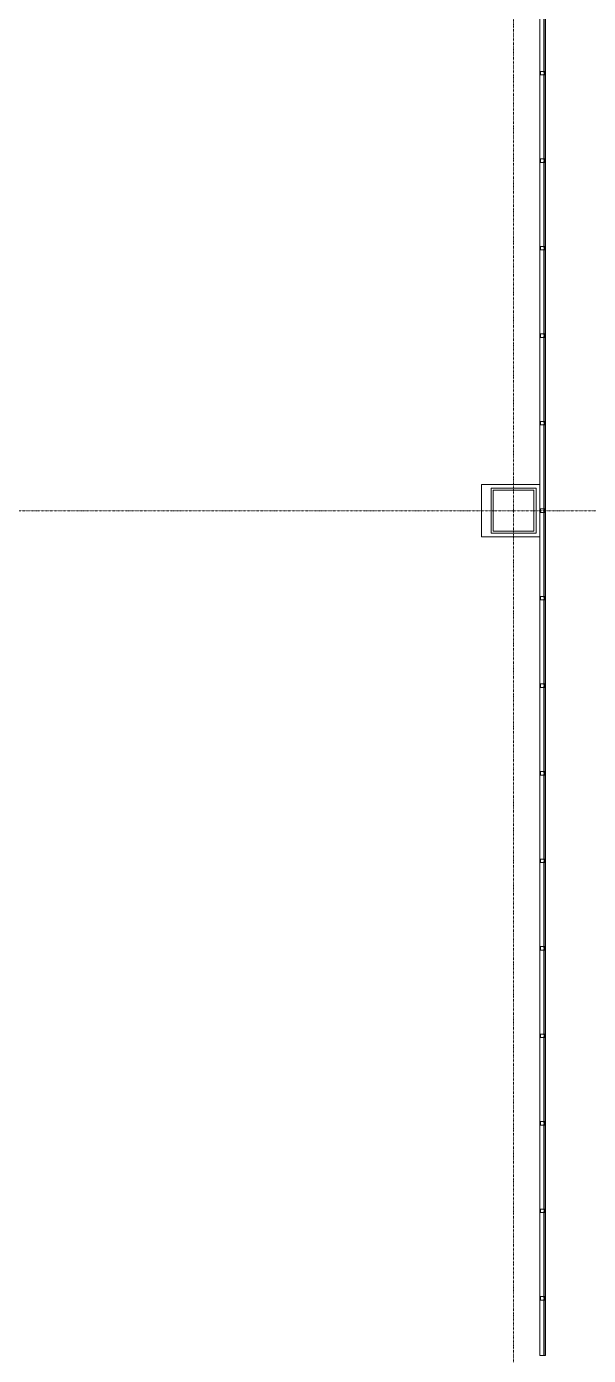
# Model space of a CAD drawing. Extents: x -122301 to 290600, y -29000 to 395522.
# Drawn here: x 253245 to 262884, y 30520 to 53300 of the extents above; entities that cross this region are included whole.
import ezdxf

# ---------------------------------------------------------------- set-up
doc = ezdxf.new("R2010")
doc.units = 0
doc.header["$LTSCALE"] = 10
doc.linetypes.add('H12PL2$0$JJP_三點線', pattern=[0.9, 0.3, -0.15, 0, -0.15, 0, -0.15, 0, -0.15])
doc.linetypes.add('H12PL2$0$TAI_虛線', pattern=[5.644, 2.822, -2.822])
for name, color, linetype in [('H12PL2$0$A-WALL-IN', 252, 'Continuous'), ('H12PL2$0$A-WINDOW', 252, 'Continuous'), ('H12PL2$0$S-COL', 252, 'Continuous'), ('H12PL2$0$S-GRID', 252, 'Continuous')]:
    doc.layers.add(name, color=color, linetype=linetype)

# ---------------------------------------------------------------- blocks, each defined once
blk = doc.blocks.new('H12PL2')
at = {"layer": 'H12PL2$0$A-WALL-IN', "lineweight": 0, "flags": 128}
for points in [[(261050, 45450), (261215, 45450)], [(261050, 45450), (261050, 44550)], [(261985, 45450), (261215, 45450)], [(261215, 44615), (261215, 45385)], [(261215, 45385), (261985, 45385)], [(261215, 45385), (261250, 45385)], [(261215, 45385), (261215, 44615)], [(261950, 45385), (261250, 45385)], [(261985, 45385), (261950, 45385)], [(262050, 45450), (261985, 45450)], [(261985, 45385), (261985, 44615)], [(261985, 44650), (261985, 45385)], [(262050, 44615), (262050, 45450)], [(261985, 44615), (261985, 44650)], [(261050, 44550), (261215, 44550)], [(261985, 44615), (261215, 44615)], [(261215, 44615), (261250, 44615)], [(261215, 44550), (262050, 44550)], [(261250, 44615), (261985, 44615)], [(262050, 44550), (262050, 44615)]]:
    blk.add_lwpolyline(points, dxfattribs=at)
at = {"layer": 'H12PL2$0$A-WINDOW', "lineweight": 0}
for p, q in [((262060, 52530), (262060, 52470)), ((262130, 52530), (262060, 52530)), ((262130, 52470), (262060, 52470)), ((262130, 52530), (262130, 52470)), ((262060, 51030), (262060, 50970)), ((262130, 51030), (262060, 51030)), ((262130, 51030), (262130, 50970)), ((262130, 50970), (262060, 50970)), ((262060, 49530), (262060, 49470)), ((262130, 49530), (262060, 49530)), ((262130, 49470), (262060, 49470)), ((262130, 49530), (262130, 49470)), ((262060, 48030), (262060, 47970)), ((262130, 48030), (262060, 48030)), ((262130, 47970), (262060, 47970)), ((262130, 48030), (262130, 47970)), ((262060, 46530), (262060, 46470)), ((262130, 46530), (262060, 46530)), ((262130, 46530), (262130, 46470)), ((262130, 46470), (262060, 46470)), ((262060, 45030), (262060, 44970)), ((262130, 45030), (262060, 45030)), ((262130, 44970), (262060, 44970)), ((262130, 45030), (262130, 44970)), ((262060, 43530), (262060, 43470)), ((262130, 43530), (262060, 43530)), ((262130, 43530), (262130, 43470)), ((262130, 43470), (262060, 43470)), ((262060, 42030), (262060, 41970)), ((262130, 42030), (262060, 42030)), ((262130, 41970), (262060, 41970)), ((262130, 42030), (262130, 41970)), ((262060, 40530), (262060, 40470)), ((262130, 40530), (262060, 40530)), ((262130, 40470), (262060, 40470)), ((262130, 40530), (262130, 40470)), ((262060, 39030), (262060, 38970)), ((262130, 39030), (262060, 39030)), ((262130, 38970), (262060, 38970)), ((262130, 39030), (262130, 38970)), ((262060, 37530), (262060, 37470)), ((262130, 37530), (262060, 37530)), ((262130, 37470), (262060, 37470)), ((262130, 37530), (262130, 37470)), ((262060, 36030), (262060, 35970)), ((262130, 36030), (262060, 36030)), ((262130, 36030), (262130, 35970)), ((262130, 35970), (262060, 35970)), ((262060, 34530), (262060, 34470)), ((262130, 34530), (262060, 34530)), ((262130, 34470), (262060, 34470)), ((262130, 34530), (262130, 34470)), ((262060, 33030), (262060, 32970)), ((262130, 33030), (262060, 33030)), ((262130, 32970), (262060, 32970)), ((262130, 33030), (262130, 32970)), ((262060, 31530), (262060, 31470)), ((262130, 31530), (262060, 31530)), ((262130, 31470), (262060, 31470)), ((262130, 31530), (262130, 31470))]:
    blk.add_line(p, q, dxfattribs=at)
at = {"layer": 'H12PL2$0$A-WINDOW', "linetype": 'H12PL2$0$TAI_虛線', "lineweight": 0, "flags": 128}
for points in [[(262050, 30520), (262050, 31500), (262050, 33000), (262050, 34500), (262050, 36000), (262050, 37500), (262050, 39000), (262050, 40500), (262050, 42000), (262050, 43500), (262050, 45000), (262050, 46500), (262050, 48000), (262050, 49500), (262050, 51000), (262050, 52500), (262050, 54000), (262050, 55500), (262050, 57000), (262050, 58500), (262050, 60000), (262050, 61500), (262050, 63000), (262050, 64500), (262050, 66000), (262050, 67500), (262050, 69000), (262050, 70500), (262050, 72000), (262050, 73500), (262050, 75000), (262050, 76500), (262050, 78000), (262050, 79500), (262050, 81000), (262050, 82500), (262050, 84000), (262050, 85500), (262050, 87000), (262050, 88500), (262050, 90000), (262050, 90450)], [(262150, 30520), (262150, 31500), (262150, 33000), (262150, 34500), (262150, 36000), (262150, 37500), (262150, 39000), (262150, 40500), (262150, 42000), (262150, 43500), (262150, 45000), (262150, 46500), (262150, 48000), (262150, 49500), (262150, 51000), (262150, 52500), (262150, 54000), (262150, 55500), (262150, 57000), (262150, 58500), (262150, 60000), (262150, 61500), (262150, 63000), (262150, 64500), (262150, 66000), (262150, 67500), (262150, 69000), (262150, 70500), (262150, 72000), (262150, 73500), (262150, 75000), (262150, 76500), (262150, 78000), (262150, 79500), (262150, 81000), (262150, 82500), (262150, 84000), (262150, 85500), (262150, 87000), (262150, 88500), (262150, 90000), (262150, 90550)], [(262050, 30520), (262150, 30520)]]:
    blk.add_lwpolyline(points, dxfattribs=at)
at = {"layer": 'H12PL2$0$A-WINDOW', "lineweight": 0, "flags": 128}
for points in [[(262050, 54000), (262050, 52500), (262050, 51000), (262050, 49500), (262050, 48000), (262050, 46500), (262050, 45000), (262050, 43500), (262050, 42000), (262050, 40500), (262050, 39000), (262050, 37500), (262050, 36000), (262050, 34500), (262050, 33000), (262050, 31500), (262050, 30520)], [(262140, 30520), (262140, 31500), (262140, 33000), (262140, 34500), (262140, 36000), (262140, 37500), (262140, 39000), (262140, 40500), (262140, 42000), (262140, 43500), (262140, 45000), (262140, 46500), (262140, 48000), (262140, 49500), (262140, 51000), (262140, 52500), (262140, 54000)], [(262150, 54000), (262150, 52500), (262150, 51000), (262150, 49500), (262150, 48000), (262150, 46500), (262150, 45000), (262150, 43500), (262150, 42000), (262150, 40500), (262150, 39000), (262150, 37500), (262150, 36000), (262150, 34500), (262150, 33000), (262150, 31500), (262150, 30520)], [(262120, 52530), (262120, 53970)], [(262120, 51030), (262120, 52470)], [(262120, 49530), (262120, 50970)], [(262120, 48030), (262120, 49470)], [(262120, 46530), (262120, 47970)], [(262120, 45030), (262120, 46470)], [(262120, 43530), (262120, 44970)], [(262120, 42030), (262120, 43470)], [(262120, 40530), (262120, 41970)], [(262120, 39030), (262120, 40470)], [(262120, 37530), (262120, 38970)], [(262120, 36030), (262120, 37470)], [(262120, 34530), (262120, 35970)], [(262120, 33030), (262120, 34470)], [(262120, 31530), (262120, 32970)], [(262120, 30520), (262120, 31470)], [(262120, 30520), (262050, 30520)], [(262120, 30520), (262140, 30520)], [(262150, 30520), (262140, 30520)]]:
    blk.add_lwpolyline(points, dxfattribs=at)
for points in [[(262140, 52510), (262120, 52510), (262120, 53990), (262140, 53990)], [(262140, 51010), (262120, 51010), (262120, 52490), (262140, 52490)], [(262140, 49510), (262120, 49510), (262120, 50990), (262140, 50990)], [(262140, 48010), (262120, 48010), (262120, 49490), (262140, 49490)], [(262140, 46510), (262120, 46510), (262120, 47990), (262140, 47990)], [(262140, 45010), (262120, 45010), (262120, 46490), (262140, 46490)], [(262140, 43510), (262120, 43510), (262120, 44990), (262140, 44990)], [(262140, 42010), (262120, 42010), (262120, 43490), (262140, 43490)], [(262140, 40510), (262120, 40510), (262120, 41990), (262140, 41990)], [(262140, 39010), (262120, 39010), (262120, 40490), (262140, 40490)], [(262140, 37510), (262120, 37510), (262120, 38990), (262140, 38990)], [(262140, 36010), (262120, 36010), (262120, 37490), (262140, 37490)], [(262140, 34510), (262120, 34510), (262120, 35990), (262140, 35990)], [(262140, 33010), (262120, 33010), (262120, 34490), (262140, 34490)], [(262140, 31510), (262120, 31510), (262120, 32990), (262140, 32990)], [(262140, 30520), (262120, 30520), (262120, 31490), (262140, 31490)]]:
    blk.add_lwpolyline(points, close=True, dxfattribs=at)
at = {"layer": 'H12PL2$0$S-COL', "lineweight": 0, "flags": 128}
blk.add_lwpolyline([(261250, 44650), (261950, 44650), (261950, 45350), (261250, 45350)], close=True, dxfattribs=at)
at = {"layer": 'H12PL2$0$S-GRID', "linetype": 'H12PL2$0$JJP_三點線', "lineweight": 0}
for p, q in [((261600, 128250), (261600, -28000)), ((-29000, 45000), (289600, 45000))]:
    blk.add_line(p, q, dxfattribs=at)

msp = doc.modelspace()

# ---------------------------------------------------------------- block references
msp.add_blockref('H12PL2', (0, 0))

doc.saveas('drawing.dxf')
